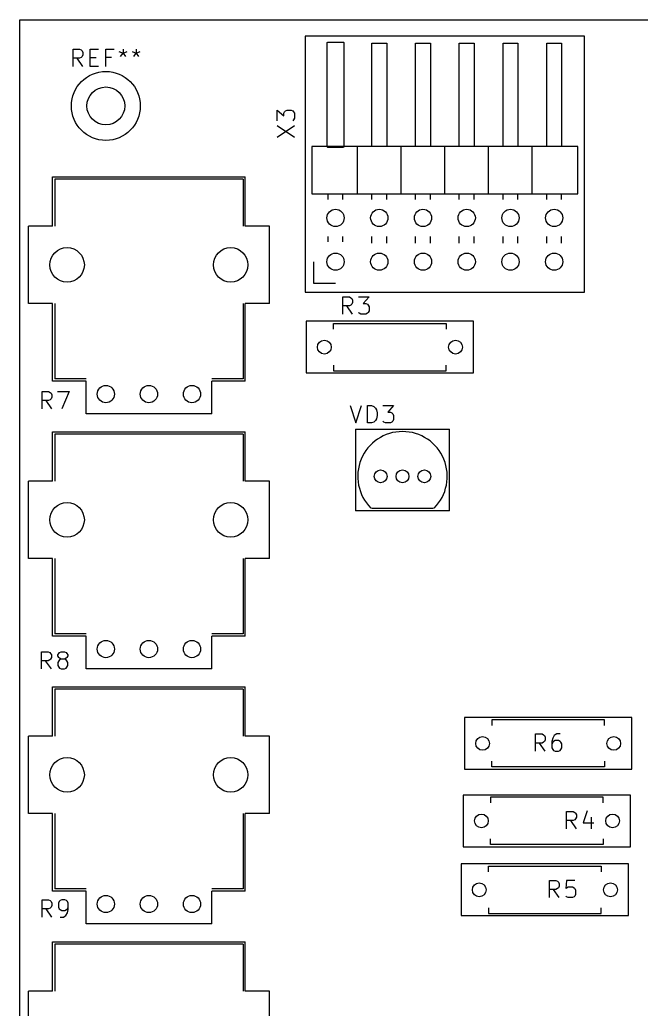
# Model space of a CAD drawing. Extents: x 119.8 to 199.8, y -185.2 to -95.2.
# Drawn here: x 119.8 to 155.9, y -152.6 to -95.2 of the extents above; entities that cross this region are included whole.
import ezdxf

# ---------------------------------------------------------------- set-up
doc = ezdxf.new("R2010")
doc.units = 0
doc.layers.add('BLACK', color=7, linetype='CONTINUOUS')

msp = doc.modelspace()

# ---------------------------------------------------------------- linework, layer by layer
at = {"layer": 'BLACK', "linetype": 'CONTINUOUS'}
for p, q in [((119.7556, -185.1644), (119.7556, -95.1644)), ((119.7556, -95.1644), (199.7556, -95.1644)), ((136.3256, -96.1144), (136.3256, -110.9744)), ((152.5656, -96.1144), (136.3256, -96.1144)), ((137.610167, -96.491439), (137.642639, -96.458967)), ((137.642639, -96.458967), (137.6656, -96.4544)), ((137.6656, -96.4544), (138.5256, -96.4544)), ((138.5256, -96.4544), (138.548561, -96.458967)), ((138.548561, -96.458967), (138.581033, -96.491439)), ((152.5656, -110.9744), (152.5656, -96.1144)), ((122.850838, -97.869219), (122.850838, -96.869219)), ((122.850838, -96.869219), (123.23179, -96.869219)), ((123.23179, -96.869219), (123.327028, -96.916838)), ((123.327028, -96.916838), (123.374647, -96.964457)), ((123.374647, -96.964457), (123.422266, -97.059695)), ((123.850838, -97.869219), (123.850838, -96.869219)), ((123.850838, -96.869219), (124.327028, -96.869219)), ((124.7556, -97.869219), (124.7556, -96.869219)), ((124.7556, -96.869219), (125.23179, -96.869219)), ((125.517505, -97.012076), (125.7556, -97.107314)), ((125.7556, -96.869219), (125.7556, -97.107314)), ((125.7556, -97.107314), (125.993695, -97.012076)), ((126.27941, -97.012076), (126.517505, -97.107314)), ((126.517505, -96.869219), (126.517505, -97.107314)), ((126.517505, -97.107314), (126.7556, -97.012076)), ((137.6056, -96.5144), (137.610167, -96.491439)), ((137.6056, -102.5144), (137.6056, -96.5144)), ((138.581033, -96.491439), (138.5856, -96.5144)), ((138.5856, -96.5144), (138.5856, -102.5144)), ((140.2056, -96.5144), (141.0656, -96.5144)), ((140.2056, -102.5144), (140.2056, -96.5144)), ((141.0656, -96.5144), (141.0656, -102.5144)), ((142.7456, -96.5144), (143.6056, -96.5144)), ((142.7456, -102.5144), (142.7456, -96.5144)), ((143.6056, -96.5144), (143.6056, -102.5144)), ((145.2856, -96.5144), (146.1456, -96.5144)), ((145.2856, -102.5144), (145.2856, -96.5144)), ((146.1456, -96.5144), (146.1456, -102.5144)), ((147.8256, -96.5144), (148.6856, -96.5144)), ((147.8256, -102.5144), (147.8256, -96.5144)), ((148.6856, -96.5144), (148.6856, -102.5144)), ((150.3656, -96.5144), (151.2256, -96.5144)), ((150.3656, -102.5144), (150.3656, -96.5144)), ((151.2256, -96.5144), (151.2256, -102.5144)), ((123.23179, -97.393028), (122.850838, -97.393028)), ((123.422266, -97.869219), (123.088933, -97.393028)), ((123.327028, -97.345409), (123.23179, -97.393028)), ((123.374647, -97.29779), (123.327028, -97.345409)), ((123.422266, -97.202552), (123.374647, -97.29779)), ((123.422266, -97.059695), (123.422266, -97.202552)), ((123.850838, -97.345409), (124.184171, -97.345409)), ((125.088933, -97.345409), (124.7556, -97.345409)), ((125.612743, -97.29779), (125.7556, -97.107314)), ((125.7556, -97.107314), (125.898457, -97.29779)), ((126.374648, -97.29779), (126.517505, -97.107314)), ((126.517505, -97.107314), (126.660362, -97.29779)), ((124.327028, -97.869219), (123.850838, -97.869219)), ((134.710419, -101.021542), (134.710419, -100.402495)), ((134.710419, -100.402495), (135.091371, -100.735828)), ((135.091371, -100.592971), (135.13899, -100.497733)), ((135.13899, -100.497733), (135.186609, -100.450114)), ((135.186609, -100.450114), (135.281847, -100.402495)), ((135.281847, -100.402495), (135.519942, -100.402495)), ((135.519942, -100.402495), (135.61518, -100.450114)), ((135.61518, -100.450114), (135.6628, -100.497733)), ((135.6628, -100.497733), (135.710419, -100.592971)), ((135.091371, -100.735828), (135.091371, -100.592971)), ((135.6628, -100.973923), (135.61518, -101.021542)), ((135.710419, -100.878685), (135.6628, -100.973923)), ((135.710419, -100.592971), (135.710419, -100.878685)), ((134.710419, -101.973923), (135.710419, -101.307257)), ((134.710419, -101.307257), (135.710419, -101.973923)), ((136.7156, -102.5144), (136.7156, -105.2744)), ((152.1756, -102.5144), (136.7156, -102.5144)), ((137.610167, -102.537361), (137.6056, -102.5144)), ((137.642639, -102.569833), (137.610167, -102.537361)), ((137.6656, -102.5744), (137.642639, -102.569833)), ((138.5256, -102.5744), (137.6656, -102.5744)), ((138.548561, -102.569833), (138.5256, -102.5744)), ((138.581033, -102.537361), (138.548561, -102.569833)), ((138.5856, -102.5144), (138.581033, -102.537361)), ((139.3656, -105.2744), (139.3656, -102.5144)), ((141.9056, -105.2744), (141.9056, -102.5144)), ((144.4456, -105.2744), (144.4456, -102.5144)), ((146.9856, -105.2744), (146.9856, -102.5144)), ((149.5256, -105.2744), (149.5256, -102.5144)), ((152.1756, -105.2744), (152.1756, -102.5144)), ((121.6556, -104.2894), (132.8556, -104.2894)), ((121.6556, -107.1394), (121.6556, -104.2894)), ((121.7856, -104.4194), (121.7856, -107.1394)), ((132.7256, -104.4194), (121.7856, -104.4194)), ((132.7256, -104.4194), (132.7256, -107.1394)), ((132.8556, -107.1394), (132.8556, -104.2894)), ((136.7156, -105.2744), (152.1756, -105.2744)), ((137.6656, -105.587042), (137.6656, -105.2744)), ((138.5256, -105.587042), (138.5256, -105.2744)), ((140.2056, -105.587042), (140.2056, -105.2744)), ((141.0656, -105.587042), (141.0656, -105.2744)), ((142.7456, -105.587042), (142.7456, -105.2744)), ((143.6056, -105.587042), (143.6056, -105.2744)), ((145.2856, -105.587042), (145.2856, -105.2744)), ((146.1456, -105.587042), (146.1456, -105.2744)), ((147.8256, -105.587042), (147.8256, -105.2744)), ((148.6856, -105.587042), (148.6856, -105.2744)), ((150.3656, -105.587042), (150.3656, -105.2744)), ((151.2256, -105.587042), (151.2256, -105.2744)), ((120.2556, -111.6394), (120.2556, -107.1394)), ((121.6556, -107.1394), (120.2556, -107.1394)), ((134.2556, -107.1394), (132.8556, -107.1394)), ((134.2556, -111.6394), (134.2556, -107.1394)), ((137.6656, -108.0444), (137.6656, -107.741758)), ((138.5256, -108.0444), (138.5256, -107.741758)), ((140.2056, -108.127042), (140.2056, -107.741758)), ((141.0656, -108.127042), (141.0656, -107.741758)), ((142.7456, -108.127042), (142.7456, -107.741758)), ((143.6056, -108.127042), (143.6056, -107.741758)), ((145.2856, -108.127042), (145.2856, -107.741758)), ((146.1456, -108.127042), (146.1456, -107.741758)), ((147.8256, -108.127042), (147.8256, -107.741758)), ((148.6856, -108.127042), (148.6856, -107.741758)), ((150.3656, -108.127042), (150.3656, -107.741758)), ((151.2256, -108.127042), (151.2256, -107.741758)), ((136.8256, -110.4744), (136.8256, -109.2044)), ((138.0956, -110.4744), (136.8256, -110.4744)), ((136.3256, -110.9744), (152.5656, -110.9744)), ((138.517505, -112.249219), (138.517505, -111.249219)), ((138.517505, -111.249219), (138.898457, -111.249219)), ((138.898457, -111.249219), (138.993695, -111.296838)), ((138.993695, -111.296838), (139.041314, -111.344457)), ((139.041314, -111.344457), (139.088933, -111.439695)), ((139.422267, -111.249219), (140.041314, -111.249219)), ((140.041314, -111.249219), (139.707981, -111.630171)), ((121.6556, -111.6394), (120.2556, -111.6394)), ((121.6556, -116.1394), (121.6556, -111.6394)), ((121.7856, -111.6394), (121.7856, -116.0094)), ((132.7256, -111.6394), (132.7256, -116.0094)), ((132.8556, -116.1394), (132.8556, -111.6394)), ((134.2556, -111.6394), (132.8556, -111.6394)), ((138.898457, -111.773028), (138.517505, -111.773028)), ((139.088933, -112.249219), (138.7556, -111.773028)), ((138.993695, -111.725409), (138.898457, -111.773028)), ((139.041314, -111.67779), (138.993695, -111.725409)), ((139.088933, -111.582552), (139.041314, -111.67779)), ((139.088933, -111.439695), (139.088933, -111.582552)), ((139.707981, -111.630171), (139.850838, -111.630171)), ((139.850838, -111.630171), (139.946076, -111.67779)), ((139.946076, -111.67779), (139.993695, -111.725409)), ((139.993695, -111.725409), (140.041314, -111.820647)), ((140.041314, -111.820647), (140.041314, -112.058742)), ((139.469886, -112.2016), (139.422267, -112.15398)), ((139.565124, -112.249219), (139.469886, -112.2016)), ((139.850838, -112.249219), (139.565124, -112.249219)), ((139.946076, -112.2016), (139.850838, -112.249219)), ((139.993695, -112.15398), (139.946076, -112.2016)), ((140.041314, -112.058742), (139.993695, -112.15398)), ((136.3956, -112.6644), (136.3956, -115.6644)), ((146.1156, -112.6644), (136.3956, -112.6644)), ((137.9856, -112.7944), (144.5256, -112.7944)), ((137.9856, -113.1244), (137.9856, -112.7944)), ((144.5256, -112.7944), (144.5256, -113.1244)), ((146.1156, -115.6644), (146.1156, -112.6644)), ((137.9856, -115.2044), (137.9856, -115.5344)), ((144.5256, -115.5344), (144.5256, -115.2044)), ((136.3956, -115.6644), (146.1156, -115.6644)), ((137.9856, -115.5344), (144.5256, -115.5344)), ((123.6056, -116.1394), (121.6556, -116.1394)), ((123.6056, -116.0094), (121.7856, -116.0094)), ((123.6056, -118.0394), (123.6056, -116.1394)), ((132.7256, -116.0094), (130.9056, -116.0094)), ((130.9056, -118.0394), (130.9056, -116.1394)), ((132.8556, -116.1394), (130.9056, -116.1394)), ((121.047505, -117.744219), (121.047505, -116.744219)), ((121.047505, -116.744219), (121.428457, -116.744219)), ((121.428457, -116.744219), (121.523695, -116.791838)), ((121.523695, -116.791838), (121.571314, -116.839457)), ((121.571314, -116.839457), (121.618933, -116.934695)), ((121.618933, -117.077552), (121.571314, -117.17279)), ((121.618933, -116.934695), (121.618933, -117.077552)), ((121.952267, -116.744219), (122.618933, -116.744219)), ((122.618933, -116.744219), (122.190362, -117.744219)), ((121.428457, -117.268028), (121.047505, -117.268028)), ((121.618933, -117.744219), (121.2856, -117.268028)), ((121.523695, -117.220409), (121.428457, -117.268028)), ((121.571314, -117.17279), (121.523695, -117.220409)), ((138.946076, -117.559219), (139.279409, -118.559219)), ((139.279409, -118.559219), (139.612742, -117.559219)), ((139.946076, -118.559219), (139.946076, -117.559219)), ((139.946076, -117.559219), (140.184171, -117.559219)), ((140.184171, -117.559219), (140.327028, -117.606838)), ((140.327028, -117.606838), (140.422266, -117.702076)), ((140.422266, -117.702076), (140.469885, -117.797314)), ((140.850838, -117.559219), (141.469885, -117.559219)), ((141.469885, -117.559219), (141.136552, -117.940171)), ((130.9056, -118.0394), (123.6056, -118.0394)), ((140.469885, -117.797314), (140.517504, -117.98779)), ((140.517504, -118.130647), (140.469885, -118.321123)), ((140.517504, -117.98779), (140.517504, -118.130647)), ((141.136552, -117.940171), (141.279409, -117.940171)), ((141.279409, -117.940171), (141.374647, -117.98779)), ((141.374647, -117.98779), (141.422266, -118.035409)), ((141.422266, -118.035409), (141.469885, -118.130647)), ((141.469885, -118.130647), (141.469885, -118.368742)), ((140.184171, -118.559219), (139.946076, -118.559219)), ((140.327028, -118.5116), (140.184171, -118.559219)), ((140.422266, -118.416361), (140.327028, -118.5116)), ((140.469885, -118.321123), (140.422266, -118.416361)), ((140.898457, -118.5116), (140.850838, -118.46398)), ((140.993695, -118.559219), (140.898457, -118.5116)), ((141.279409, -118.559219), (140.993695, -118.559219)), ((141.374647, -118.5116), (141.279409, -118.559219)), ((141.422266, -118.46398), (141.374647, -118.5116)), ((141.469885, -118.368742), (141.422266, -118.46398)), ((121.6556, -119.0894), (132.8556, -119.0894)), ((121.6556, -121.9394), (121.6556, -119.0894)), ((121.7856, -119.2194), (121.7856, -121.9394)), ((132.7256, -119.2194), (121.7856, -119.2194)), ((132.7256, -119.2194), (132.7256, -121.9394)), ((132.8556, -121.9394), (132.8556, -119.0894)), ((139.2556, -118.9344), (139.2556, -123.6744)), ((139.2556, -118.9344), (144.7156, -118.9344)), ((144.7156, -123.6744), (144.7156, -118.9344)), ((120.2556, -126.4394), (120.2556, -121.9394)), ((121.6556, -121.9394), (120.2556, -121.9394)), ((134.2556, -121.9394), (132.8556, -121.9394)), ((134.2556, -126.4394), (134.2556, -121.9394)), ((144.7156, -123.6744), (139.2556, -123.6744)), ((140.1856, -123.5144), (143.7856, -123.5144)), ((121.6556, -126.4394), (120.2556, -126.4394)), ((121.6556, -130.9394), (121.6556, -126.4394)), ((121.7856, -126.4394), (121.7856, -130.8094)), ((132.7256, -126.4394), (132.7256, -130.8094)), ((132.8556, -130.9394), (132.8556, -126.4394)), ((134.2556, -126.4394), (132.8556, -126.4394)), ((123.6056, -130.9394), (121.6556, -130.9394)), ((123.6056, -130.8094), (121.7856, -130.8094)), ((123.6056, -132.8394), (123.6056, -130.9394)), ((132.7256, -130.8094), (130.9056, -130.8094)), ((130.9056, -132.8394), (130.9056, -130.9394)), ((132.8556, -130.9394), (130.9056, -130.9394)), ((121.017505, -132.843295), (121.017505, -131.843295)), ((121.017505, -131.843295), (121.398457, -131.843295)), ((121.398457, -131.843295), (121.493695, -131.890914)), ((121.493695, -131.890914), (121.541314, -131.938533)), ((121.541314, -131.938533), (121.588933, -132.033771)), ((121.588933, -132.033771), (121.588933, -132.176628)), ((121.969886, -132.033771), (122.017505, -131.938533)), ((121.969886, -132.08139), (121.969886, -132.033771)), ((122.017505, -132.176628), (121.969886, -132.08139)), ((122.017505, -131.938533), (122.065124, -131.890914)), ((122.065124, -131.890914), (122.160362, -131.843295)), ((122.160362, -131.843295), (122.350838, -131.843295)), ((122.350838, -131.843295), (122.446076, -131.890914)), ((122.446076, -131.890914), (122.493695, -131.938533)), ((122.493695, -131.938533), (122.541314, -132.033771)), ((122.541314, -132.08139), (122.493695, -132.176628)), ((122.541314, -132.033771), (122.541314, -132.08139)), ((121.398457, -132.367104), (121.017505, -132.367104)), ((121.588933, -132.843295), (121.2556, -132.367104)), ((121.493695, -132.319485), (121.398457, -132.367104)), ((121.541314, -132.271866), (121.493695, -132.319485)), ((121.588933, -132.176628), (121.541314, -132.271866)), ((122.017505, -132.367104), (121.969886, -132.462342)), ((121.969886, -132.462342), (121.969886, -132.652818)), ((121.969886, -132.652818), (122.017505, -132.748056)), ((122.065124, -132.224247), (122.017505, -132.176628)), ((122.065124, -132.319485), (122.017505, -132.367104)), ((122.160362, -132.271866), (122.065124, -132.224247)), ((122.160362, -132.271866), (122.065124, -132.319485)), ((122.350838, -132.271866), (122.160362, -132.271866)), ((122.446076, -132.224247), (122.350838, -132.271866)), ((122.446076, -132.319485), (122.350838, -132.271866)), ((122.493695, -132.176628), (122.446076, -132.224247)), ((122.493695, -132.367104), (122.446076, -132.319485)), ((122.541314, -132.462342), (122.493695, -132.367104)), ((122.493695, -132.748056), (122.541314, -132.652818)), ((122.541314, -132.652818), (122.541314, -132.462342)), ((122.017505, -132.748056), (122.065124, -132.795676)), ((122.065124, -132.795676), (122.160362, -132.843295)), ((122.160362, -132.843295), (122.350838, -132.843295)), ((122.350838, -132.843295), (122.446076, -132.795676)), ((122.446076, -132.795676), (122.493695, -132.748056)), ((130.9056, -132.8394), (123.6056, -132.8394)), ((121.6556, -133.8894), (132.8556, -133.8894)), ((121.6556, -136.7394), (121.6556, -133.8894)), ((121.7856, -134.0194), (121.7856, -136.7394)), ((132.7256, -134.0194), (121.7856, -134.0194)), ((132.7256, -134.0194), (132.7256, -136.7394)), ((132.8556, -136.7394), (132.8556, -133.8894)), ((145.5856, -135.6644), (145.5856, -138.6644)), ((155.3056, -135.6644), (145.5856, -135.6644)), ((147.1756, -135.7944), (147.1756, -136.1244)), ((153.7156, -135.7944), (147.1756, -135.7944)), ((153.7156, -136.1244), (153.7156, -135.7944)), ((155.3056, -138.6644), (155.3056, -135.6644)), ((149.707505, -137.619219), (149.707505, -136.619219)), ((149.707505, -136.619219), (150.088457, -136.619219)), ((150.088457, -136.619219), (150.183695, -136.666838)), ((150.183695, -136.666838), (150.231314, -136.714457)), ((150.850362, -136.666838), (150.802743, -136.714457)), ((150.9456, -136.619219), (150.850362, -136.666838)), ((151.136076, -136.619219), (150.9456, -136.619219)), ((120.2556, -141.2394), (120.2556, -136.7394)), ((121.6556, -136.7394), (120.2556, -136.7394)), ((134.2556, -136.7394), (132.8556, -136.7394)), ((134.2556, -141.2394), (134.2556, -136.7394)), ((150.088457, -137.143028), (149.707505, -137.143028)), ((150.278933, -137.619219), (149.9456, -137.143028)), ((150.183695, -137.095409), (150.088457, -137.143028)), ((150.231314, -137.04779), (150.183695, -137.095409)), ((150.231314, -136.714457), (150.278933, -136.809695)), ((150.278933, -136.952552), (150.231314, -137.04779)), ((150.278933, -136.809695), (150.278933, -136.952552)), ((150.707505, -136.857314), (150.659886, -137.04779)), ((150.659886, -137.04779), (150.659886, -137.428742)), ((150.707505, -137.095409), (150.659886, -137.190647)), ((150.802743, -136.714457), (150.707505, -136.857314)), ((150.755124, -137.04779), (150.707505, -137.095409)), ((150.850362, -137.000171), (150.755124, -137.04779)), ((151.040838, -137.000171), (150.850362, -137.000171)), ((151.136076, -137.04779), (151.040838, -137.000171)), ((151.183695, -137.095409), (151.136076, -137.04779)), ((151.231314, -137.190647), (151.183695, -137.095409)), ((151.231314, -137.428742), (151.231314, -137.190647)), ((150.659886, -137.428742), (150.707505, -137.52398)), ((150.707505, -137.52398), (150.755124, -137.5716)), ((150.755124, -137.5716), (150.850362, -137.619219)), ((150.850362, -137.619219), (151.040838, -137.619219)), ((151.040838, -137.619219), (151.136076, -137.5716)), ((151.136076, -137.5716), (151.183695, -137.52398)), ((151.183695, -137.52398), (151.231314, -137.428742)), ((147.1756, -138.5344), (147.1756, -138.2044)), ((153.7156, -138.2044), (153.7156, -138.5344)), ((145.5856, -138.6644), (155.3056, -138.6644)), ((153.7156, -138.5344), (147.1756, -138.5344)), ((145.5156, -140.1644), (145.5156, -143.1644)), ((155.2356, -140.1644), (145.5156, -140.1644)), ((147.1056, -140.2944), (147.1056, -140.6244)), ((153.6456, -140.2944), (147.1056, -140.2944)), ((153.6456, -140.6244), (153.6456, -140.2944)), ((155.2356, -143.1644), (155.2356, -140.1644)), ((121.6556, -141.2394), (120.2556, -141.2394)), ((121.6556, -145.7394), (121.6556, -141.2394)), ((121.7856, -141.2394), (121.7856, -145.6094)), ((132.7256, -141.2394), (132.7256, -145.6094)), ((132.8556, -145.7394), (132.8556, -141.2394)), ((134.2556, -141.2394), (132.8556, -141.2394)), ((151.517505, -142.119219), (151.517505, -141.119219)), ((151.517505, -141.119219), (151.898457, -141.119219)), ((151.898457, -141.119219), (151.993695, -141.166838)), ((151.993695, -141.166838), (152.041314, -141.214457)), ((152.041314, -141.214457), (152.088933, -141.309695)), ((152.707981, -141.0716), (152.469886, -141.785885)), ((151.898457, -141.643028), (151.517505, -141.643028)), ((152.088933, -142.119219), (151.7556, -141.643028)), ((151.993695, -141.595409), (151.898457, -141.643028)), ((152.041314, -141.54779), (151.993695, -141.595409)), ((152.088933, -141.452552), (152.041314, -141.54779)), ((152.088933, -141.309695), (152.088933, -141.452552)), ((152.469886, -141.785885), (153.088933, -141.785885)), ((152.946076, -141.452552), (152.946076, -142.119219)), ((147.1056, -143.0344), (147.1056, -142.7044)), ((153.6456, -142.7044), (153.6456, -143.0344)), ((145.5156, -143.1644), (155.2356, -143.1644)), ((153.6456, -143.0344), (147.1056, -143.0344)), ((145.3956, -144.1644), (145.3956, -147.1644)), ((155.1156, -144.1644), (145.3956, -144.1644)), ((146.9856, -144.2944), (153.5256, -144.2944)), ((146.9856, -144.6244), (146.9856, -144.2944)), ((153.5256, -144.2944), (153.5256, -144.6244)), ((155.1156, -147.1644), (155.1156, -144.1644)), ((150.517505, -146.119219), (150.517505, -145.119219)), ((150.517505, -145.119219), (150.898457, -145.119219)), ((150.898457, -145.119219), (150.993695, -145.166838)), ((150.993695, -145.166838), (151.041314, -145.214457)), ((151.041314, -145.214457), (151.088933, -145.309695)), ((151.517505, -145.119219), (151.469886, -145.595409)), ((151.993695, -145.119219), (151.517505, -145.119219)), ((123.6056, -145.7394), (121.6556, -145.7394)), ((123.6056, -145.6094), (121.7856, -145.6094)), ((123.6056, -147.6394), (123.6056, -145.7394)), ((132.7256, -145.6094), (130.9056, -145.6094)), ((130.9056, -147.6394), (130.9056, -145.7394)), ((132.8556, -145.7394), (130.9056, -145.7394)), ((150.898457, -145.643028), (150.517505, -145.643028)), ((151.088933, -146.119219), (150.7556, -145.643028)), ((150.993695, -145.595409), (150.898457, -145.643028)), ((151.041314, -145.54779), (150.993695, -145.595409)), ((151.088933, -145.452552), (151.041314, -145.54779)), ((151.088933, -145.309695), (151.088933, -145.452552)), ((151.469886, -145.595409), (151.517505, -145.54779)), ((151.517505, -145.54779), (151.612743, -145.500171)), ((151.612743, -145.500171), (151.850838, -145.500171)), ((151.850838, -145.500171), (151.946076, -145.54779)), ((151.946076, -145.54779), (151.993695, -145.595409)), ((151.993695, -145.595409), (152.041314, -145.690647)), ((152.041314, -145.690647), (152.041314, -145.928742)), ((121.047505, -147.244219), (121.047505, -146.244219)), ((121.047505, -146.244219), (121.428457, -146.244219)), ((121.428457, -146.244219), (121.523695, -146.291838)), ((121.523695, -146.291838), (121.571314, -146.339457)), ((121.571314, -146.339457), (121.618933, -146.434695)), ((121.618933, -146.434695), (121.618933, -146.577552)), ((122.047505, -146.339457), (121.999886, -146.434695)), ((121.999886, -146.434695), (121.999886, -146.67279)), ((122.095124, -146.291838), (122.047505, -146.339457)), ((122.190362, -146.244219), (122.095124, -146.291838)), ((122.380838, -146.244219), (122.190362, -146.244219)), ((122.476076, -146.291838), (122.380838, -146.244219)), ((122.523695, -146.339457), (122.476076, -146.291838)), ((122.571314, -146.434695), (122.523695, -146.339457)), ((122.571314, -146.815647), (122.571314, -146.434695)), ((151.517505, -146.0716), (151.469886, -146.02398)), ((151.612743, -146.119219), (151.517505, -146.0716)), ((151.850838, -146.119219), (151.612743, -146.119219)), ((151.946076, -146.0716), (151.850838, -146.119219)), ((151.993695, -146.02398), (151.946076, -146.0716)), ((152.041314, -145.928742), (151.993695, -146.02398)), ((121.428457, -146.768028), (121.047505, -146.768028)), ((121.618933, -147.244219), (121.2856, -146.768028)), ((121.523695, -146.720409), (121.428457, -146.768028)), ((121.571314, -146.67279), (121.523695, -146.720409)), ((121.618933, -146.577552), (121.571314, -146.67279)), ((121.999886, -146.67279), (122.047505, -146.768028)), ((122.047505, -146.768028), (122.095124, -146.815647)), ((122.095124, -146.815647), (122.190362, -146.863266)), ((122.190362, -146.863266), (122.380838, -146.863266)), ((122.380838, -146.863266), (122.476076, -146.815647)), ((122.428457, -147.14898), (122.523695, -147.006123)), ((122.476076, -146.815647), (122.523695, -146.768028)), ((122.523695, -146.768028), (122.571314, -146.67279)), ((122.523695, -147.006123), (122.571314, -146.815647)), ((146.9856, -146.7044), (146.9856, -147.0344)), ((153.5256, -147.0344), (153.5256, -146.7044)), ((122.095124, -147.244219), (122.2856, -147.244219)), ((122.2856, -147.244219), (122.380838, -147.1966)), ((122.380838, -147.1966), (122.428457, -147.14898)), ((145.3956, -147.1644), (155.1156, -147.1644)), ((146.9856, -147.0344), (153.5256, -147.0344)), ((130.9056, -147.6394), (123.6056, -147.6394)), ((121.6556, -148.6894), (132.8556, -148.6894)), ((121.6556, -151.5394), (121.6556, -148.6894)), ((132.8556, -151.5394), (132.8556, -148.6894)), ((121.7856, -148.8194), (121.7856, -151.5394)), ((132.7256, -148.8194), (121.7856, -148.8194)), ((132.7256, -148.8194), (132.7256, -151.5394)), ((120.2556, -156.0394), (120.2556, -151.5394)), ((121.6556, -151.5394), (120.2556, -151.5394)), ((134.2556, -151.5394), (132.8556, -151.5394)), ((134.2556, -156.0394), (134.2556, -151.5394))]:
    msp.add_line(p, q, dxfattribs=at)
at = {"layer": 'BLACK'}
for centre, radius in [((124.7556, -100.1644), 2), ((124.7556, -100.1644), 1.099999), ((124.7556, -100.1644), 1.099999), ((124.7556, -100.1644), 1.099999), ((138.0956, -106.6644), 0.5), ((138.0956, -106.6644), 0.5), ((138.0956, -106.6644), 0.5), ((140.6356, -106.6644), 0.5), ((140.6356, -106.6644), 0.5), ((140.6356, -106.6644), 0.5), ((143.1756, -106.6644), 0.5), ((143.1756, -106.6644), 0.5), ((143.1756, -106.6644), 0.5), ((145.7156, -106.6644), 0.5), ((145.7156, -106.6644), 0.5), ((145.7156, -106.6644), 0.5), ((148.2556, -106.6644), 0.5), ((148.2556, -106.6644), 0.5), ((148.2556, -106.6644), 0.5), ((150.7956, -106.6644), 0.5), ((150.7956, -106.6644), 0.5), ((150.7956, -106.6644), 0.5), ((122.5056, -109.3894), 1), ((122.5056, -109.3894), 1), ((122.5056, -109.3894), 1), ((132.0056, -109.3894), 1), ((132.0056, -109.3894), 1), ((132.0056, -109.3894), 1), ((138.0956, -109.2044), 0.5), ((138.0956, -109.2044), 0.5), ((138.0956, -109.2044), 0.5), ((140.6356, -109.2044), 0.5), ((140.6356, -109.2044), 0.5), ((140.6356, -109.2044), 0.5), ((143.1756, -109.2044), 0.5), ((143.1756, -109.2044), 0.5), ((143.1756, -109.2044), 0.5), ((145.7156, -109.2044), 0.5), ((145.7156, -109.2044), 0.5), ((145.7156, -109.2044), 0.5), ((148.2556, -109.2044), 0.5), ((148.2556, -109.2044), 0.5), ((148.2556, -109.2044), 0.5), ((150.7956, -109.2044), 0.5), ((150.7956, -109.2044), 0.5), ((150.7956, -109.2044), 0.5), ((137.4456, -114.1644), 0.4), ((137.4456, -114.1644), 0.4), ((137.4456, -114.1644), 0.4), ((145.0656, -114.1644), 0.4), ((145.0656, -114.1644), 0.4), ((145.0656, -114.1644), 0.4), ((124.7556, -116.8894), 0.5), ((124.7556, -116.8894), 0.5), ((124.7556, -116.8894), 0.5), ((127.2556, -116.8894), 0.5), ((127.2556, -116.8894), 0.5), ((127.2556, -116.8894), 0.5), ((129.7556, -116.8894), 0.5), ((129.7556, -116.8894), 0.5), ((129.7556, -116.8894), 0.5), ((140.7156, -121.6644), 0.375), ((140.7156, -121.6644), 0.375), ((140.7156, -121.6644), 0.375), ((141.9856, -121.6644), 0.375), ((141.9856, -121.6644), 0.375), ((141.9856, -121.6644), 0.375), ((143.2556, -121.6644), 0.375), ((143.2556, -121.6644), 0.375), ((143.2556, -121.6644), 0.375), ((122.5056, -124.1894), 1), ((122.5056, -124.1894), 1), ((122.5056, -124.1894), 1), ((132.0056, -124.1894), 1), ((132.0056, -124.1894), 1), ((132.0056, -124.1894), 1), ((124.7556, -131.6894), 0.5), ((124.7556, -131.6894), 0.5), ((124.7556, -131.6894), 0.5), ((127.2556, -131.6894), 0.5), ((127.2556, -131.6894), 0.5), ((127.2556, -131.6894), 0.5), ((129.7556, -131.6894), 0.5), ((129.7556, -131.6894), 0.5), ((129.7556, -131.6894), 0.5), ((146.6356, -137.1644), 0.4), ((146.6356, -137.1644), 0.4), ((146.6356, -137.1644), 0.4), ((154.2556, -137.1644), 0.4), ((154.2556, -137.1644), 0.4), ((154.2556, -137.1644), 0.4), ((122.5056, -138.9894), 1), ((122.5056, -138.9894), 1), ((122.5056, -138.9894), 1), ((132.0056, -138.9894), 1), ((132.0056, -138.9894), 1), ((132.0056, -138.9894), 1), ((146.5656, -141.6644), 0.4), ((146.5656, -141.6644), 0.4), ((146.5656, -141.6644), 0.4), ((154.1856, -141.6644), 0.4), ((154.1856, -141.6644), 0.4), ((154.1856, -141.6644), 0.4), ((146.4456, -145.6644), 0.4), ((146.4456, -145.6644), 0.4), ((146.4456, -145.6644), 0.4), ((154.0656, -145.6644), 0.4), ((154.0656, -145.6644), 0.4), ((154.0656, -145.6644), 0.4), ((124.7556, -146.4894), 0.5), ((124.7556, -146.4894), 0.5), ((124.7556, -146.4894), 0.5), ((127.2556, -146.4894), 0.5), ((127.2556, -146.4894), 0.5), ((127.2556, -146.4894), 0.5), ((129.7556, -146.4894), 0.5), ((129.7556, -146.4894), 0.5), ((129.7556, -146.4894), 0.5)]:
    msp.add_circle(centre, radius, dxfattribs=at)
for radius, start, end in [(2.600001, -270, -135), (2.6, -45, 90)]:
    msp.add_arc((141.9856, -121.6644), radius, start, end, dxfattribs=at)
at = {"layer": 'WHITE'}
for centre, radius in [((124.7556, -100.1644), 1.099999), ((138.0956, -106.6644), 0.5), ((140.6356, -106.6644), 0.5), ((143.1756, -106.6644), 0.5), ((145.7156, -106.6644), 0.5), ((148.2556, -106.6644), 0.5), ((150.7956, -106.6644), 0.5), ((122.5056, -109.3894), 1), ((132.0056, -109.3894), 1), ((138.0956, -109.2044), 0.5), ((140.6356, -109.2044), 0.5), ((143.1756, -109.2044), 0.5), ((145.7156, -109.2044), 0.5), ((148.2556, -109.2044), 0.5), ((150.7956, -109.2044), 0.5), ((137.4456, -114.1644), 0.4), ((145.0656, -114.1644), 0.4), ((124.7556, -116.8894), 0.5), ((127.2556, -116.8894), 0.5), ((129.7556, -116.8894), 0.5), ((140.7156, -121.6644), 0.375), ((141.9856, -121.6644), 0.375), ((143.2556, -121.6644), 0.375), ((122.5056, -124.1894), 1), ((132.0056, -124.1894), 1), ((124.7556, -131.6894), 0.5), ((127.2556, -131.6894), 0.5), ((129.7556, -131.6894), 0.5), ((146.6356, -137.1644), 0.4), ((154.2556, -137.1644), 0.4), ((122.5056, -138.9894), 1), ((132.0056, -138.9894), 1), ((146.5656, -141.6644), 0.4), ((154.1856, -141.6644), 0.4), ((146.4456, -145.6644), 0.4), ((154.0656, -145.6644), 0.4), ((124.7556, -146.4894), 0.5), ((127.2556, -146.4894), 0.5), ((129.7556, -146.4894), 0.5)]:
    msp.add_circle(centre, radius, dxfattribs=at)

doc.saveas('drawing.dxf')
